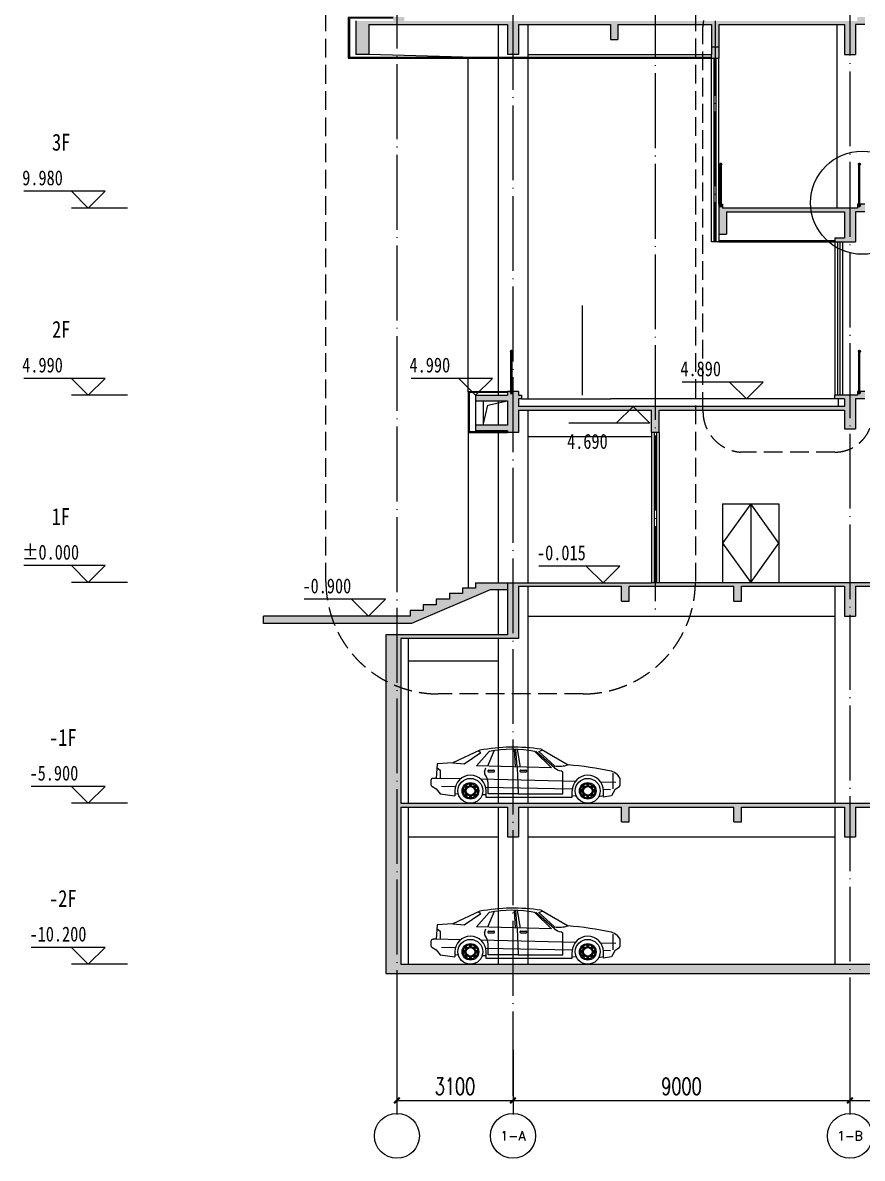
# Model space of a CAD drawing. Header units: millimetres. Extents: x 754901 to 867808, y 336140 to 408787.
# Drawn here: x 754901 to 777325, y 342403 to 372736 of the extents above; entities that cross this region are included whole.
import ezdxf
from ezdxf.enums import TextEntityAlignment as Align

# ---------------------------------------------------------------- set-up
doc = ezdxf.new("R2010")
doc.units = ezdxf.units.MM
doc.header["$LTSCALE"] = 1000
doc.header["$MEASUREMENT"] = 0
doc.linetypes.add('DASH', pattern=[0.35, 0.25, -0.1])
doc.linetypes.add('DOTE', pattern=[2.42, 2, -0.2, 0.02, -0.2])
doc.layers.get('0').update_dxf_attribs({"linetype": 'CONTINUOUS'})
doc.layers.get('Defpoints').update_dxf_attribs({"linetype": 'CONTINUOUS'})
for name, color, linetype in [('AXIS', 3, 'CONTINUOUS'), ('DIM_ELEV', 3, 'CONTINUOUS'), ('DIM_IDEN', 3, 'CONTINUOUS'), ('DOTE', 1, 'DOTE'), ('PUB_TEXT', 7, 'CONTINUOUS'), ('RAIL', 163, 'CONTINUOUS'), ('WALL', 255, 'CONTINUOUS'), ('WINDOW', 4, 'CONTINUOUS'), ('X_石材线', 251, 'CONTINUOUS'), ('X保温线', 153, 'CONTINUOUS'), ('填充', 251, 'CONTINUOUS'), ('洁具', 56, 'CONTINUOUS')]:
    doc.layers.add(name, color=color, linetype=linetype)
doc.layers.add('P-SANR-FIXT', color=6, linetype='CONTINUOUS', lineweight=15)
doc.styles.add('-宋体', font='', dxfattribs={"width": 0.8})
doc.styles.add('_TCH_AXIS', font='COMPLEX', dxfattribs={"bigfont": 'GBCBIG'})
doc.styles.add('_TCH_DIM', font='', dxfattribs={"width": 0.8})
doc.styles.add('DIM_FONT', font='SIMPLEX', dxfattribs={"width": 0.7, "bigfont": 'GBCBIG'})
doc.styles.get('-宋体').set_extended_font_data('SimSun')
doc.styles.get('_TCH_DIM').set_extended_font_data('SimSun')
doc.dimstyles.new('_TCH_ARCH&&150', dxfattribs={"dimscale": 1.5, "dimtxt": 300, "dimasz": 100, "dimexe": 250, "dimexo": 300, "dimgap": 100, "dimtad": 1, "dimdec": 0, "dimzin": 0, "dimdsep": 46, "dimtxsty": 'DIM_FONT', "dimblk": 'ARCHTICK', "dimcen": 0.09, "dimclrt": 7, "dimazin": 2, "dimtfac": 1, "dimtdec": 0, "dimtix": 1, "dimtmove": 2, "dimatfit": 3, "dimfxl": 1, "dimtolj": 1, "dimtzin": 0, "dimarcsym": 0})

# ---------------------------------------------------------------- blocks, each defined once
blk = doc.blocks.new('A$C1E4C1371')
at = {"linetype": 'Continuous'}
for p, q in [((957, 1039, 0), (428, 794, 0)), ((652, 774, 0), (977, 998, 0)), ((1140, 1018, 0), (896, 733, 0)), ((977, 998, 0), (937, 1018, 0)), ((1240, 1035, 0), (1106, 727, 0)), ((1629, 1059, 0), (1649, 712, 0)), ((1690, 1057, 0), (1748, 709, 0)), ((2362, 692, 0), (2036, 1018, 0)), ((2118, 1018, 0), (2184, 1044, 0)), ((2118, 1018, 0), (2423, 733, 0)), ((2159, 1059, 0), (2688, 753, 0)), ((122, 774, 0), (102, 489, 0)), ((428, 794, 0), (122, 774, 0)), ((122, 692, 0), (183, 652, 0)), ((428, 794, 0), (652, 774, 0)), ((2362, 692, 0), (896, 733, 0)), ((0, 448, 0), (0, 369, 0)), ((102, 489, 0), (41, 489, 0)), ((183, 652, 0), (183, 489, 0)), ((3652, 563, 0), (3706, 489, 0)), ((3706, 489, 0), (3706, 349, 0)), ((20, 334, 0), (102, 285, 0)), ((102, 285, 0), (183, 183, 0)), ((468, 244, 0), (468, 143, 0)), ((1079, 244, 0), (1079, 122, 0)), ((2769, 122, 0), (2769, 244, 0)), ((3380, 244, 0), (3380, 122, 0)), ((3604, 265, 0), (3543, 143, 0)), ((3686, 314, 0), (3604, 265, 0)), ((183, 183, 0), (468, 143, 0)), ((1079, 122, 0), (2769, 122, 0)), ((3543, 143, 0), (3380, 122, 0))]:
    blk.add_line(p, q, dxfattribs=at)
for p, q in [((1690, 713, 0), (1663, 1054, 0)), ((2423, 692, 0), (2057, 1018, 0)), ((1049, 616, 0), (1079, 692, 0)), ((1692, 711, 0), (1711, 183, 0)), ((579, 480, 0), (102, 489, 0)), ((2829, 426, 0), (980, 471, 0)), ((1120, 621, 0), (1120, 641, 0)), ((1130, 652, 0), (1232, 652, 0)), ((1232, 611, 0), (1130, 611, 0)), ((1242, 641, 0), (1242, 621, 0)), ((1751, 621, 0), (1751, 641, 0)), ((1761, 652, 0), (1863, 652, 0)), ((1863, 611, 0), (1761, 611, 0)), ((1873, 641, 0), (1873, 621, 0)), ((2586, 183, 0), (2586, 595, 0)), ((3564, 591, 0), (3564, 285, 0)), ((477, 321, 0), (204, 326, 0)), ((641, 234, 0), (641, 255, 0)), ((662, 234, 0), (662, 255, 0)), ((673, 331, 0), (687, 345, 0)), ((687, 316, 0), (702, 331, 0)), ((764, 377, 0), (784, 377, 0)), ((764, 356, 0), (784, 356, 0)), ((846, 331, 0), (860, 316, 0)), ((860, 345, 0), (875, 331, 0)), ((886, 255, 0), (886, 234, 0)), ((906, 255, 0), (906, 234, 0)), ((2771, 279, 0), (1073, 310, 0)), ((1120, 183, 0), (1120, 383, 0)), ((2943, 234, 0), (2943, 255, 0)), ((2963, 234, 0), (2963, 255, 0)), ((2974, 331, 0), (2988, 345, 0)), ((2988, 316, 0), (3003, 331, 0)), ((3065, 377, 0), (3085, 377, 0)), ((3065, 356, 0), (3085, 356, 0)), ((3147, 331, 0), (3161, 316, 0)), ((3161, 345, 0), (3176, 331, 0)), ((3187, 255, 0), (3187, 234, 0)), ((3207, 255, 0), (3207, 234, 0)), ((3625, 407, 0), (3329, 414, 0)), ((3523, 265, 0), (3380, 267, 0)), ((538, 181, 0), (468, 183, 0)), ((687, 144, 0), (673, 158, 0)), ((702, 158, 0), (687, 172, 0)), ((784, 132, 0), (764, 132, 0)), ((784, 112, 0), (764, 112, 0)), ((860, 172, 0), (846, 158, 0)), ((875, 158, 0), (860, 144, 0)), ((1079, 163, 0), (1005, 165, 0)), ((1711, 183, 0), (1120, 183, 0)), ((1711, 183, 0), (2586, 183, 0)), ((2854, 139, 0), (2769, 143, 0)), ((2988, 144, 0), (2974, 158, 0)), ((3003, 158, 0), (2988, 172, 0)), ((3085, 132, 0), (3065, 132, 0)), ((3085, 112, 0), (3065, 112, 0)), ((3161, 172, 0), (3147, 158, 0)), ((3176, 158, 0), (3161, 144, 0)), ((3380, 143, 0), (3289, 127, 0))]:
    blk.add_line(p, q)
for centre, radius in [((774, 244, 0), 244), ((3075, 244, 0), 244), ((774, 244, 0), 163), ((774, 244, 0), 84), ((3075, 244, 0), 163), ((3075, 244, 0), 84)]:
    blk.add_circle(centre, radius, dxfattribs=at)
for centre, radius in [((774, 244, 0), 143), ((774, 244, 0), 102), ((3075, 244, 0), 143), ((3075, 244, 0), 102)]:
    blk.add_circle(centre, radius)
for centre, radius, start, end in [((1618, -2479, 0), 3579, 81.3083, 100.6338), ((1588, -1405, 0), 2464, 79.5258, 100.4742), ((2515, 1273, 0), 547, 260.3625, 288.4349), ((2167, -5683, 0), 6457, 77.7539, 85.3752), ((41, 448, 0), 40.7, 90, 180), ((774, 244, 0), 306, 0, 180), ((3075, 244, 0), 306, 0, 180), ((3480, 390, 0), 244, 45, 76.4284), ((41, 369, 0), 40.7, 180, 239.0362), ((3665, 349, 0), 40.7, 300.9638, 0)]:
    blk.add_arc(centre, radius, start, end, dxfattribs=at)
for centre, radius, start, end in [((2622, 966, 0), 338, 233.9302, 257.7858), ((1087, 601, 0), 40.7, 158.1986, 224.2011), ((771, 375, 0), 348, 3.1492, 34.6857), ((1130, 641, 0), 10.2, 90, 180), ((1130, 621, 0), 10.2, 180, 270), ((1232, 641, 0), 10.2, 0, 90), ((1232, 621, 0), 10.2, 270, 0), ((1761, 641, 0), 10.2, 90, 180), ((1761, 621, 0), 10.2, 180, 270), ((1863, 641, 0), 10.2, 0, 90), ((1863, 621, 0), 10.2, 270, 0), ((2545, 595, 0), 40.7, 0, 82.4126), ((652, 255, 0), 10.2, 0, 180), ((652, 234, 0), 10.2, 180, 0), ((680, 324, 0), 10.2, 135, 315), ((695, 338, 0), 10.2, 315, 135), ((764, 367, 0), 10.2, 90, 270), ((784, 367, 0), 10.2, 270, 90), ((853, 338, 0), 10.2, 45, 225), ((867, 324, 0), 10.2, 225, 45), ((896, 255, 0), 10.2, 0, 180), ((896, 234, 0), 10.2, 180, 0), ((1079, 383, 0), 40.7, 0, 15.2173), ((2953, 255, 0), 10.2, 0, 180), ((2953, 234, 0), 10.2, 180, 0), ((2981, 324, 0), 10.2, 135, 315), ((2996, 338, 0), 10.2, 315, 135), ((3065, 367, 0), 10.2, 90, 270), ((3085, 367, 0), 10.2, 270, 90), ((3154, 338, 0), 10.2, 45, 225), ((3168, 324, 0), 10.2, 225, 45), ((3197, 255, 0), 10.2, 0, 180), ((3197, 234, 0), 10.2, 180, 0), ((680, 165, 0), 10.2, 45, 225), ((695, 151, 0), 10.2, 225, 45), ((764, 122, 0), 10.2, 90, 270), ((784, 122, 0), 10.2, 270, 90), ((853, 151, 0), 10.2, 135, 315), ((867, 165, 0), 10.2, 315, 135), ((2981, 165, 0), 10.2, 45, 225), ((2996, 151, 0), 10.2, 225, 45), ((3065, 122, 0), 10.2, 90, 270), ((3085, 122, 0), 10.2, 270, 90), ((3154, 151, 0), 10.2, 135, 315), ((3168, 165, 0), 10.2, 315, 135)]:
    blk.add_arc(centre, radius, start, end)
blk = doc.blocks.new('_ArchTick')
at = {"color": 0, "linetype": 'ByBlock', "const_width": 0.4}
blk.add_lwpolyline([(-0.5, -0.5), (0.5, 0.5)], dxfattribs=at)
blk = doc.blocks.new('*D6')
at = {"layer": 'AXIS', "color": 0, "lineweight": -2, "transparency": 16777216}
for p, q in [((764896, 345303), (764896, 343574)), ((767996, 345303), (767996, 343574)), ((764896, 343949), (767996, 343949))]:
    blk.add_line(p, q, dxfattribs=at)
at = {"layer": 'Defpoints', "color": 0}
for p in [(764896, 345753), (767996, 345753), (767996, 343949)]:
    blk.add_point(p, dxfattribs=at)
at = {"layer": 'AXIS', "color": 0, "lineweight": -2, "transparency": 16777216, "xscale": 150, "yscale": 150, "zscale": 150, "rotation": 180}
blk.add_blockref('_ArchTick', (764896, 343949), dxfattribs=at)
at = {"layer": 'AXIS', "color": 0, "lineweight": -2, "transparency": 16777216, "xscale": 150, "yscale": 150, "zscale": 150}
blk.add_blockref('_ArchTick', (767996, 343949), dxfattribs=at)
at = {"layer": 'AXIS', "color": 7, "transparency": 16777216, "insert": (766446, 344324), "char_height": 450, "attachment_point": 5, "style": 'DIM_FONT'}
blk.add_mtext('\\A1;3100', dxfattribs=at)
blk = doc.blocks.new('*D7')
at = {"layer": 'AXIS', "color": 0, "lineweight": -2, "transparency": 16777216}
for p, q in [((767996, 345303), (767996, 343574)), ((776996, 345303), (776996, 343574)), ((767996, 343949), (776996, 343949))]:
    blk.add_line(p, q, dxfattribs=at)
at = {"layer": 'Defpoints', "color": 0}
for p in [(767996, 345753), (776996, 345753), (776996, 343949)]:
    blk.add_point(p, dxfattribs=at)
at = {"layer": 'AXIS', "color": 0, "lineweight": -2, "transparency": 16777216, "xscale": 150, "yscale": 150, "zscale": 150, "rotation": 180}
blk.add_blockref('_ArchTick', (767996, 343949), dxfattribs=at)
at = {"layer": 'AXIS', "color": 0, "lineweight": -2, "transparency": 16777216, "xscale": 150, "yscale": 150, "zscale": 150}
blk.add_blockref('_ArchTick', (776996, 343949), dxfattribs=at)
at = {"layer": 'AXIS', "color": 7, "transparency": 16777216, "insert": (772496, 344324), "char_height": 450, "attachment_point": 5, "style": 'DIM_FONT'}
blk.add_mtext('\\A1;9000', dxfattribs=at)
blk = doc.blocks.new('*D8')
at = {"layer": 'AXIS', "color": 0, "lineweight": -2, "transparency": 16777216}
for p, q in [((776996, 345303), (776996, 343574)), ((785996, 345303), (785996, 343574)), ((776996, 343949), (785996, 343949))]:
    blk.add_line(p, q, dxfattribs=at)
at = {"layer": 'Defpoints', "color": 0}
for p in [(776996, 345753), (785996, 345753), (785996, 343949)]:
    blk.add_point(p, dxfattribs=at)
at = {"layer": 'AXIS', "color": 0, "lineweight": -2, "transparency": 16777216, "xscale": 150, "yscale": 150, "zscale": 150, "rotation": 180}
blk.add_blockref('_ArchTick', (776996, 343949), dxfattribs=at)
at = {"layer": 'AXIS', "color": 0, "lineweight": -2, "transparency": 16777216, "xscale": 150, "yscale": 150, "zscale": 150}
blk.add_blockref('_ArchTick', (785996, 343949), dxfattribs=at)
at = {"layer": 'AXIS', "color": 7, "transparency": 16777216, "insert": (781496, 344324), "char_height": 450, "attachment_point": 5, "style": 'DIM_FONT'}
blk.add_mtext('\\A1;9000', dxfattribs=at)

msp = doc.modelspace()

# ---------------------------------------------------------------- hatches: boundary and pattern name
at = {"layer": 'RAIL'}
h = msp.add_hatch(dxfattribs=at)
h.set_pattern_fill('ANSI32', color=256, scale=29.985814, style=0)
h.set_pattern_definition([(135, (1181442.528, 314098.95), (7.9511897, 7.9511897), []), (135, (1181437.227, 314098.95), (7.9511897, 7.9511897), [])])
h.paths.add_polyline_path([(773573.7, 368957.3, -1), (773517.6, 368957.3, -1)])
h.paths.add_polyline_path([(773529.6, 368957.3, 1), (773561.7, 368957.3, 1)], flags=17)
h = msp.add_hatch(dxfattribs=at)
h.set_pattern_fill('ANSI32', color=256, scale=29.985814, style=0)
h.set_pattern_definition([(45, (369351.749, 314098.95), (-7.9511897, 7.9511897), []), (45, (369357.05, 314098.95), (-7.9511897, 7.9511897), [])])
h.paths.add_polyline_path([(777220.6, 368957.3, 1), (777276.7, 368957.3, 1)])
h.paths.add_polyline_path([(777264.7, 368957.3, -1), (777232.6, 368957.3, -1)], flags=17)
h = msp.add_hatch(dxfattribs=at)
h.set_pattern_fill('ANSI32', color=256, scale=29.985814, style=0)
h.set_pattern_definition([(135, (1175852.135, 309098.95), (7.9511897, 7.9511897), []), (135, (1175846.834, 309098.95), (7.9511897, 7.9511897), [])])
h.paths.add_polyline_path([(767983.3, 363957.3, -1), (767927.2, 363957.3, -1)])
h.paths.add_polyline_path([(767939.2, 363957.3, 1), (767971.3, 363957.3, 1)], flags=17)
h = msp.add_hatch(dxfattribs=at)
h.set_pattern_fill('ANSI32', color=256, scale=29.985814, style=0)
h.set_pattern_definition([(45, (369351.749, 309098.95), (-7.9511897, 7.9511897), []), (45, (369357.05, 309098.95), (-7.9511897, 7.9511897), [])])
h.paths.add_polyline_path([(777220.6, 363957.3, 1), (777276.7, 363957.3, 1)])
h.paths.add_polyline_path([(777264.7, 363957.3, -1), (777232.6, 363957.3, -1)], flags=17)
at = {"layer": '填充'}
h = msp.add_hatch(color=256, dxfattribs=at)
h.paths.add_polyline_path([(764145.9, 372685.9), (767845.9, 372685.9), (767845.9, 371885.9), (768145.9, 371885.9), (768145.9, 372685.9), (770595.9, 372685.9), (770595.9, 372285.9), (770795.9, 372285.9), (770795.9, 372685.9), (772867.5, 372685.9), (772867.5, 372785.9), (765095.9, 372785.9), (765095.9, 372885.9), (764795.9, 372885.9), (764795.9, 372785.9), (763795.9, 372785.9), (763795.9, 371885.9), (764145.9, 371885.9)])
h.paths.add_polyline_path([(773495.9, 372685.9), (776845.9, 372685.9), (776845.9, 371885.9), (777145.9, 371885.9), (777145.9, 372685.9), (777395.9, 372685.9), (777395.9, 372885.9), (777195.9, 372885.9), (777195.9, 372785.9), (773083, 372785.9, 0.0251666), (773072, 372685.9), (773295.9, 372685.9), (773295.9, 372085.9), (773495.9, 372085.9)])
h.paths.add_polyline_path([(773495.9, 372085.9), (773295.9, 372085.9), (773295.9, 371885.9), (773295.9, 371785.9), (773495.9, 371785.9)])
h.paths.add_polyline_path([(773083, 372785.9), (772867.5, 372785.9), (772867.5, 372685.9), (773072, 372685.9, -0.0251666)])
for points in [[(777145.9, 367685.9), (777395.9, 367685.9), (777395.9, 367885.9), (777195.9, 367885.9), (777195.9, 367785.9), (776595.9, 367785.9), (773595.9, 367785.9), (773595.9, 367885.9), (773495.9, 367885.9), (773495.9, 367085.9), (773695.9, 367085.9), (773695.9, 367685.9), (776845.9, 367685.9), (776845.9, 366985.9), (776595.9, 366985.9), (776595.9, 366885.9), (776845.9, 366885.9), (777145.9, 366885.9)], [(767386.9, 357585.9), (767845.9, 357585.9), (767845.9, 357685.9), (767845.9, 357770.9), (766995.9, 357770.9), (766995.9, 357635.9), (766645.9, 357635.9), (766645.9, 357485.9), (766295.9, 357485.9), (766295.9, 357335.9), (765945.9, 357335.9), (765945.9, 357185.9), (765595.9, 357185.9), (765595.9, 357035.9), (765245.9, 357035.9), (765245.9, 356885.9), (761331.1, 356885.9), (761331.1, 356685.9), (765286.9, 356685.9)]]:
    msp.add_hatch(color=256, dxfattribs=at).paths.add_polyline_path(points)
h = msp.add_hatch(color=256, dxfattribs=at)
h.paths.add_polyline_path([(771895.9, 362385.9), (772867.5, 362385.9), (772867.5, 362485.9), (768145.9, 362485.9), (768145.9, 362685.9), (768225.9, 362685.9), (768225.9, 362785.9), (768145.9, 362785.9), (768145.9, 362885.9), (767993.8, 362885.9), (767993.8, 362870.7), (767979.9, 362870.7), (767979.9, 362827.7), (767953.4, 362827.7), (767953.4, 362832.8, -0.4142136), (767948.3, 362827.7), (767932.4, 362827.7), (767932.4, 362870.7), (767916.1, 362870.7), (767916.1, 362885.9), (767845.9, 362885.9), (767845.9, 362785.9), (766995.9, 362785.9), (766995.9, 362635.9), (767845.9, 362635.9), (767845.9, 361985.9), (766995.9, 361985.9), (766995.9, 361835.9), (767845.9, 361835.9), (767845.9, 361785.9), (768145.9, 361785.9), (768145.9, 362385.9), (771695.9, 362385.9), (771695.9, 361785.9), (771895.9, 361785.9)])
h.paths.add_polyline_path([(777145.9, 362685.9), (777395.9, 362685.9), (777395.9, 362885.9), (777287.8, 362885.9), (777287.8, 362870.7), (777271.5, 362870.7), (777271.5, 362827.7), (777245, 362827.7), (777245, 362832.8, -0.4142136), (777239.9, 362827.7), (777224, 362827.7), (777224, 362870.7), (777210, 362870.7), (777210, 362885.9), (777195.9, 362885.9), (777195.9, 362785.9), (776595.9, 362785.9), (776595.9, 362685.9), (776845.9, 362685.9), (776845.9, 362485.9), (773070.2, 362485.9), (773070.2, 362385.9), (776845.9, 362385.9), (776845.9, 361885.9), (777145.9, 361885.9)])
h.paths.add_polyline_path([(773070.2, 362485.9), (772867.5, 362485.9), (772867.5, 362385.9), (773070.2, 362385.9)])
h = msp.add_hatch(color=256, dxfattribs=at)
h.paths.add_polyline_path([(862295.9, 356385.9), (858395.9, 356385.9), (858395.9, 357785.9), (771695.9, 357785.9), (771695.9, 357770.9), (767845.9, 357770.9), (767845.9, 356385.9), (764595.9, 356385.9), (764595.9, 347335.9), (862295.9, 347335.9)])
h.paths.add_polyline_path([(861895.9, 347585.9), (764995.9, 347585.9), (764995.9, 351785.9), (767845.9, 351785.9), (767845.9, 350985.9), (768145.9, 350985.9), (768145.9, 351785.9), (770895.9, 351785.9), (770895.9, 351385.9), (771095.9, 351385.9), (771095.9, 351785.9), (773895.9, 351785.9), (773895.9, 351385.9), (774095.9, 351385.9), (774095.9, 351785.9), (776845.9, 351785.9), (776845.9, 350985.9), (777145.9, 350985.9), (777145.9, 351785.9), (779895.9, 351785.9), (779895.9, 351385.9), (780095.9, 351385.9), (780095.9, 351785.9), (782895.9, 351785.9), (782895.9, 351385.9), (783095.9, 351385.9), (783095.9, 351785.9), (785845.9, 351785.9), (785845.9, 350985.9), (786145.9, 350985.9), (786145.9, 351785.9), (788895.9, 351785.9), (788895.9, 351385.9), (789095.9, 351385.9), (789095.9, 351785.9), (791895.9, 351785.9), (791895.9, 351385.9), (792095.9, 351385.9), (792095.9, 351785.9), (794845.9, 351785.9), (794845.9, 350985.9), (795145.9, 350985.9), (795145.9, 351785.9), (797895.9, 351785.9), (797895.9, 351385.9), (798095.9, 351385.9), (798095.9, 351785.9), (800895.9, 351785.9), (800895.9, 351385.9), (801095.9, 351385.9), (801095.9, 351785.9), (803845.9, 351785.9), (803845.9, 350985.9), (804145.9, 350985.9), (804145.9, 351785.9), (812845.9, 351785.9), (812845.9, 350985.9), (813145.9, 350985.9), (813145.9, 351785.9), (815895.9, 351785.9), (815895.9, 351385.9), (816095.9, 351385.9), (816095.9, 351785.9), (818895.9, 351785.9), (818895.9, 351385.9), (819095.9, 351385.9), (819095.9, 351785.9), (821845.9, 351785.9), (821845.9, 350985.9), (822145.9, 350985.9), (822145.9, 351785.9), (824895.9, 351785.9), (824895.9, 351385.9), (825095.9, 351385.9), (825095.9, 351785.9), (827895.9, 351785.9), (827895.9, 351385.9), (828095.9, 351385.9), (828095.9, 351785.9), (830845.9, 351785.9), (830845.9, 350985.9), (831145.9, 350985.9), (831145.9, 351785.9), (833895.9, 351785.9), (833895.9, 351385.9), (834095.9, 351385.9), (834095.9, 351785.9), (836895.9, 351785.9), (836895.9, 351385.9), (837095.9, 351385.9), (837095.9, 351785.9), (839845.9, 351785.9), (839845.9, 350985.9), (840145.9, 350985.9), (840145.9, 351785.9), (842895.9, 351785.9), (842895.9, 351385.9), (843095.9, 351385.9), (843095.9, 351785.9), (845895.9, 351785.9), (845895.9, 351385.9), (846095.9, 351385.9), (846095.9, 351785.9), (848845.9, 351785.9), (848845.9, 350985.9), (849145.9, 350985.9), (849145.9, 351785.9), (851895.9, 351785.9), (851895.9, 351385.9), (852095.9, 351385.9), (852095.9, 351785.9), (854895.9, 351785.9), (854895.9, 351385.9), (855095.9, 351385.9), (855095.9, 351785.9), (857845.9, 351785.9), (857845.9, 350985.9), (858145.9, 350985.9), (858145.9, 351785.9), (861895.9, 351785.9)], flags=16)
h.paths.add_polyline_path([(861895.9, 351885.9), (764995.9, 351885.9), (764995.9, 356285.9), (768145.9, 356285.9), (768145.9, 357685.9), (770895.9, 357685.9), (770895.9, 357285.9), (771095.9, 357285.9), (771095.9, 357685.9), (773895.9, 357685.9), (773895.9, 357285.9), (774095.9, 357285.9), (774095.9, 357685.9), (776845.9, 357685.9), (776845.9, 356885.9), (777145.9, 356885.9), (777145.9, 357685.9), (779895.9, 357685.9), (779895.9, 357285.9), (780095.9, 357285.9), (780095.9, 357685.9), (782895.9, 357685.9), (782895.9, 357285.9), (783095.9, 357285.9), (783095.9, 357685.9), (785845.9, 357685.9), (785845.9, 356885.9), (786145.9, 356885.9), (786145.9, 357685.9), (788895.9, 357685.9), (788895.9, 357285.9), (789095.9, 357285.9), (789095.9, 357685.9), (791895.9, 357685.9), (791895.9, 357285.9), (792095.9, 357285.9), (792095.9, 357685.9), (794845.9, 357685.9), (794845.9, 356885.9), (795145.9, 356885.9), (795145.9, 357685.9), (797895.9, 357685.9), (797895.9, 357285.9), (798095.9, 357285.9), (798095.9, 357685.9), (800895.9, 357685.9), (800895.9, 357285.9), (801095.9, 357285.9), (801095.9, 357685.9), (803845.9, 357685.9), (803845.9, 356885.9), (804145.9, 356885.9), (804145.9, 357685.9), (812845.9, 357685.9), (812845.9, 356885.9), (813145.9, 356885.9), (813145.9, 357685.9), (815895.9, 357685.9), (815895.9, 357285.9), (816095.9, 357285.9), (816095.9, 357685.9), (818895.9, 357685.9), (818895.9, 357285.9), (819095.9, 357285.9), (819095.9, 357685.9), (821845.9, 357685.9), (821845.9, 356885.9), (822145.9, 356885.9), (822145.9, 357685.9), (824895.9, 357685.9), (824895.9, 357285.9), (825095.9, 357285.9), (825095.9, 357685.9), (827895.9, 357685.9), (827895.9, 357285.9), (828095.9, 357285.9), (828095.9, 357685.9), (830845.9, 357685.9), (830845.9, 356885.9), (831145.9, 356885.9), (831145.9, 357685.9), (833895.9, 357685.9), (833895.9, 357285.9), (834095.9, 357285.9), (834095.9, 357685.9), (836895.9, 357685.9), (836895.9, 357285.9), (837095.9, 357285.9), (837095.9, 357685.9), (839845.9, 357685.9), (839845.9, 356885.9), (840145.9, 356885.9), (840145.9, 357685.9), (842895.9, 357685.9), (842895.9, 357285.9), (843095.9, 357285.9), (843095.9, 357685.9), (845895.9, 357685.9), (845895.9, 357285.9), (846095.9, 357285.9), (846095.9, 357685.9), (848845.9, 357685.9), (848845.9, 356885.9), (849145.9, 356885.9), (849145.9, 357685.9), (851895.9, 357685.9), (851895.9, 357285.9), (852095.9, 357285.9), (852095.9, 357685.9), (854895.9, 357685.9), (854895.9, 357285.9), (855095.9, 357285.9), (855095.9, 357685.9), (857845.9, 357685.9), (857995.9, 357685.9), (857995.9, 356285.9), (861895.9, 356285.9)], flags=16)

# ---------------------------------------------------------------- linework, layer by layer
at = {"layer": 'AXIS'}
for p, q in [((764895.9, 345753.4), (764895.9, 344057.9)), ((767995.9, 345753.4), (767995.9, 344057.9)), ((776995.9, 345753.4), (776995.9, 344057.9))]:
    msp.add_line(p, q, dxfattribs=at)
for centre in [(764895.9, 343002.8), (767995.9, 343002.8), (776995.9, 343002.8)]:
    msp.add_circle(centre, 600, dxfattribs=at)
at = {"layer": 'DIM_ELEV'}
for p, q in [((757100.7, 368235.9), (754932.7, 368235.9)), ((756650.7, 367785.9), (756200.7, 368235.9)), ((756650.7, 367785.9), (757100.7, 368235.9)), ((757700.7, 367785.9), (756200.7, 367785.9)), ((757100.7, 363235.9), (754932.7, 363235.9)), ((756650.7, 362785.9), (756200.7, 363235.9)), ((756650.7, 362785.9), (757100.7, 363235.9)), ((767445.9, 363235.9), (765277.9, 363235.9)), ((766995.9, 362785.9), (766545.9, 363235.9)), ((766995.9, 362785.9), (767445.9, 363235.9)), ((774679.4, 363135.9), (772511.4, 363135.9)), ((774229.4, 362685.9), (773779.4, 363135.9)), ((774229.4, 362685.9), (774679.4, 363135.9)), ((757700.7, 362785.9), (756200.7, 362785.9)), ((771203.5, 362485.9), (770753.5, 362035.9)), ((771203.5, 362485.9), (771653.5, 362035.9)), ((771653.5, 362035.9), (769485.5, 362035.9)), ((757100.7, 358235.9), (754932.7, 358235.9)), ((756650.7, 357785.9), (756200.7, 358235.9)), ((756650.7, 357785.9), (757100.7, 358235.9)), ((770850, 358220.9), (768682, 358220.9)), ((770400, 357770.9), (769950, 358220.9)), ((770400, 357770.9), (770850, 358220.9)), ((757700.7, 357785.9), (756200.7, 357785.9)), ((764586.1, 357335.9), (762418.1, 357335.9)), ((764136.1, 356885.9), (763686.1, 357335.9)), ((764136.1, 356885.9), (764586.1, 357335.9)), ((757100.7, 352335.9), (755128.3, 352335.9)), ((756650.7, 351885.9), (756200.7, 352335.9)), ((756650.7, 351885.9), (757100.7, 352335.9)), ((757700.7, 351885.9), (756200.7, 351885.9)), ((757100.7, 348035.9), (755128.3, 348035.9)), ((756650.7, 347585.9), (756200.7, 348035.9)), ((756650.7, 347585.9), (757100.7, 348035.9)), ((757700.7, 347585.9), (756200.7, 347585.9))]:
    msp.add_line(p, q, dxfattribs=at)
at = {"layer": 'DIM_IDEN'}
msp.add_circle((777321.7, 367927.4), 1377.1, dxfattribs=at)
at = {"layer": 'DOTE'}
for p, q in [((771795.9, 395585.9), (771795.9, 356885.9)), ((776995.9, 395635.9), (776995.9, 345753.4)), ((764895.9, 378885.9), (764895.9, 345753.4)), ((767995.9, 377785.9), (767995.9, 345753.4)), ((773395.9, 372785.9), (773395.9, 366885.9))]:
    msp.add_line(p, q, dxfattribs=at)
at = {"layer": 'P-SANR-FIXT'}
msp.add_line((767595.9, 371785.9), (764145.9, 371885.9), dxfattribs=at)
at = {"layer": 'RAIL'}
for p, q in [((767595.9, 372685.9), (767595.9, 362785.9)), ((768395.9, 372685.9), (768395.9, 362705.6)), ((776645.9, 372685.9), (776645.9, 367785.9)), ((768395.9, 371885.9), (773295.9, 371885.9)), ((773530.5, 367885.9), (773530.5, 368933.7)), ((773560.5, 367885.9), (773560.5, 368933.5)), ((777233.8, 367885.9), (777233.8, 368933.5)), ((777263.8, 367885.9), (777263.8, 368933.7)), ((769845.9, 365185.9), (769845.9, 362785.9)), ((767940.1, 362885.9), (767940.1, 363933.7)), ((767970.1, 362885.9), (767970.1, 363933.5)), ((777233.8, 362885.9), (777233.8, 363933.5)), ((777263.8, 362885.9), (777263.8, 363933.7)), ((767595.9, 362635.9), (767595.9, 361985.9)), ((768395.9, 362385.9), (768395.9, 357785.9)), ((767595.9, 361835.9), (767595.9, 357785.9)), ((768395.9, 361685.9), (771695.9, 361685.9)), ((768395.9, 357685.9), (768395.9, 351885.9)), ((776595.9, 357685.9), (776595.9, 351885.9)), ((767595.9, 357585.9), (767595.9, 356385.9)), ((768395.9, 356885.9), (776595.9, 356885.9)), ((765195.9, 356285.9), (765195.9, 351885.9)), ((767595.9, 356285.9), (767595.9, 351885.9)), ((767595.9, 355685.9), (765195.9, 355685.9)), ((765195.9, 351785.9), (765195.9, 347585.9)), ((767595.9, 351785.9), (767595.9, 347585.9)), ((768395.9, 351785.9), (768395.9, 347585.9)), ((776595.9, 351785.9), (776595.9, 347585.9)), ((765195.9, 350985.9), (767595.9, 350985.9)), ((768395.9, 350985.9), (776595.9, 350985.9))]:
    msp.add_line(p, q, dxfattribs=at)
for centre, radius in [((773545.6, 368957.3), 28.1), ((773545.6, 368957.3), 16.1), ((777248.6, 368957.3), 28.1), ((777248.6, 368957.3), 16.1), ((767955.2, 363957.3), 28.1), ((767955.2, 363957.3), 16.1), ((777248.6, 363957.3), 28.1), ((777248.6, 363957.3), 16.1)]:
    msp.add_circle(centre, radius, dxfattribs=at)
at = {"layer": 'WALL'}
for p, q in [((763795.9, 372785.9), (763795.9, 371885.9)), ((764145.9, 372685.9), (767845.9, 372685.9)), ((764145.9, 372685.9), (764145.9, 371885.9)), ((767845.9, 372685.9), (767845.9, 371885.9)), ((768145.9, 372685.9), (770595.9, 372685.9)), ((768145.9, 372685.9), (768145.9, 371885.9)), ((770595.9, 372685.9), (770595.9, 372285.9)), ((770795.9, 372685.9), (773295.9, 372685.9)), ((770795.9, 372685.9), (770795.9, 372285.9)), ((773295.9, 372685.9), (773295.9, 371885.9)), ((773495.9, 372685.9), (776845.9, 372685.9)), ((773495.9, 372685.9), (773495.9, 371785.9)), ((776845.9, 372685.9), (776845.9, 371885.9)), ((777395.9, 372685.9), (777145.9, 372685.9)), ((777145.9, 372685.9), (777145.9, 371885.9)), ((770595.9, 372285.9), (770795.9, 372285.9)), ((764145.9, 371885.9), (763795.9, 371885.9)), ((768145.9, 371885.9), (767845.9, 371885.9)), ((773495.9, 372085.9), (773295.9, 372085.9)), ((773295.9, 371785.9), (773295.9, 371885.9)), ((776845.9, 371885.9), (777145.9, 371885.9)), ((773295.9, 371785.9), (773495.9, 371785.9)), ((773495.9, 367885.9), (773495.9, 367085.9)), ((773495.9, 367885.9), (773595.9, 367885.9)), ((773595.9, 367885.9), (773595.9, 367785.9)), ((776995.9, 367785.9), (773595.9, 367785.9)), ((773695.9, 367685.9), (776845.9, 367685.9)), ((773695.9, 367685.9), (773695.9, 367085.9)), ((777195.9, 367785.9), (776595.9, 367785.9)), ((776845.9, 367685.9), (776845.9, 366985.9)), ((777395.9, 367685.9), (777145.9, 367685.9)), ((777145.9, 367685.9), (777145.9, 366885.9)), ((777395.9, 367885.9), (777195.9, 367885.9)), ((777195.9, 367885.9), (777195.9, 367785.9)), ((773495.9, 367085.9), (773695.9, 367085.9)), ((776595.9, 366985.9), (776845.9, 366985.9)), ((776595.9, 366985.9), (776595.9, 366885.9)), ((776595.9, 366885.9), (776845.9, 366885.9)), ((776845.9, 366885.9), (776845.9, 366885.9)), ((776845.9, 366885.9), (777145.9, 366885.9)), ((766995.9, 362785.9), (766995.9, 361985.9)), ((766995.9, 362785.9), (767845.9, 362785.9)), ((768145.9, 362885.9), (767845.9, 362885.9)), ((767845.9, 362885.9), (767845.9, 362785.9)), ((768145.9, 362885.9), (768145.9, 362785.9)), ((768145.9, 362785.9), (768225.9, 362785.9)), ((768225.9, 362785.9), (768225.9, 362685.9)), ((777195.9, 362785.9), (776595.9, 362785.9)), ((776595.9, 362685.9), (776595.9, 362785.9)), ((777395.9, 362885.9), (777195.9, 362885.9)), ((777195.9, 362885.9), (777195.9, 362785.9)), ((766995.9, 362635.9), (767845.9, 362635.9)), ((767195.9, 362635.9), (767195.9, 361985.9)), ((767845.9, 362635.9), (767845.9, 361985.9)), ((768145.9, 362685.9), (768145.9, 362485.9)), ((768225.9, 362685.9), (768145.9, 362685.9)), ((776845.9, 362485.9), (768145.9, 362485.9)), ((768225.9, 362685.9), (770612.5, 362685.9)), ((776845.9, 362685.9), (770612.5, 362685.9)), ((776683, 362685.9), (776683, 362485.9)), ((776845.9, 362685.9), (776845.9, 362485.9)), ((777395.9, 362685.9), (777145.9, 362685.9)), ((777145.9, 362685.9), (777145.9, 361885.9)), ((768145.9, 362385.9), (768145.9, 361785.9)), ((768145.9, 362385.9), (771695.9, 362385.9)), ((771695.9, 361785.9), (771695.9, 362385.9)), ((771895.9, 362385.9), (776845.9, 362385.9)), ((771895.9, 361785.9), (771895.9, 362385.9)), ((776845.9, 362385.9), (776845.9, 361885.9)), ((767845.9, 361985.9), (766995.9, 361985.9)), ((766995.9, 361985.9), (766995.9, 361835.9)), ((776845.9, 361885.9), (777145.9, 361885.9)), ((767845.9, 361835.9), (766995.9, 361835.9)), ((767845.9, 361835.9), (767845.9, 361785.9)), ((768145.9, 361785.9), (767845.9, 361785.9)), ((771895.9, 361785.9), (771695.9, 361785.9)), ((771895.9, 361785.9), (771695.9, 361785.9)), ((766995.9, 357635.9), (766645.9, 357635.9)), ((766645.9, 357635.9), (766645.9, 357485.9)), ((766995.9, 357770.9), (766995.9, 357635.9)), ((766995.9, 357770.9), (771695.9, 357770.9)), ((767845.9, 357770.9), (767845.9, 356385.9)), ((767845.9, 357685.9), (767845.9, 356885.9)), ((768145.9, 357685.9), (768145.9, 356285.9)), ((768145.9, 357685.9), (768145.9, 356885.9)), ((768145.9, 357685.9), (770895.9, 357685.9)), ((770895.9, 357285.9), (770895.9, 357685.9)), ((771095.9, 357685.9), (773895.9, 357685.9)), ((771095.9, 357285.9), (771095.9, 357685.9)), ((771695.9, 357785.9), (858395.9, 357785.9)), ((771695.9, 357785.9), (771695.9, 357770.9)), ((773895.9, 357285.9), (773895.9, 357685.9)), ((774095.9, 357685.9), (776845.9, 357685.9)), ((774095.9, 357285.9), (774095.9, 357685.9)), ((776845.9, 357685.9), (776845.9, 356885.9)), ((777145.9, 357685.9), (779895.9, 357685.9)), ((777145.9, 357685.9), (777145.9, 356885.9)), ((767386.9, 357585.9), (765286.9, 356685.9)), ((766295.9, 357335.9), (765945.9, 357335.9)), ((765945.9, 357335.9), (765945.9, 357185.9)), ((766645.9, 357485.9), (766295.9, 357485.9)), ((766295.9, 357485.9), (766295.9, 357335.9)), ((767845.9, 357585.9), (767386.9, 357585.9)), ((765595.9, 357035.9), (765245.9, 357035.9)), ((765245.9, 357035.9), (765245.9, 356885.9)), ((765945.9, 357185.9), (765595.9, 357185.9)), ((765595.9, 357185.9), (765595.9, 357035.9)), ((770895.9, 357285.9), (771095.9, 357285.9)), ((773895.9, 357285.9), (774095.9, 357285.9)), ((765245.9, 356885.9), (761331.1, 356885.9)), ((761331.1, 356685.9), (761331.1, 356885.9)), ((776845.9, 356885.9), (777145.9, 356885.9)), ((765286.9, 356685.9), (761331.1, 356685.9)), ((767845.9, 356385.9), (764595.9, 356385.9)), ((764595.9, 356385.9), (764595.9, 347335.9)), ((764995.9, 356285.9), (764995.9, 351885.9)), ((768145.9, 356285.9), (764995.9, 356285.9)), ((764995.9, 351885.9), (861895.9, 351885.9)), ((764995.9, 351785.9), (764995.9, 347585.9)), ((764995.9, 351785.9), (767845.9, 351785.9)), ((767845.9, 351785.9), (767845.9, 350985.9)), ((768145.9, 351785.9), (768145.9, 350985.9)), ((768145.9, 351785.9), (770895.9, 351785.9)), ((770895.9, 351385.9), (770895.9, 351785.9)), ((771095.9, 351785.9), (773895.9, 351785.9)), ((771095.9, 351385.9), (771095.9, 351785.9)), ((773895.9, 351385.9), (773895.9, 351785.9)), ((774095.9, 351785.9), (776845.9, 351785.9)), ((774095.9, 351385.9), (774095.9, 351785.9)), ((776845.9, 351785.9), (776845.9, 350985.9)), ((777145.9, 351785.9), (779895.9, 351785.9)), ((777145.9, 351785.9), (777145.9, 350985.9)), ((770895.9, 351385.9), (771095.9, 351385.9)), ((773895.9, 351385.9), (774095.9, 351385.9)), ((767845.9, 350985.9), (768145.9, 350985.9)), ((776845.9, 350985.9), (777145.9, 350985.9)), ((764595.9, 347335.9), (862295.9, 347335.9)), ((764995.9, 347585.9), (861895.9, 347585.9))]:
    msp.add_line(p, q, dxfattribs=at)
at = {"layer": 'WINDOW'}
for p, q in [((773295.9, 366885.9), (773295.9, 371785.9)), ((773365.9, 366885.9), (773365.9, 371785.9)), ((773425.9, 366885.9), (773425.9, 371785.9)), ((773495.9, 367885.9), (773495.9, 371785.9)), ((773506.5, 367870.7), (773506.5, 367885.9)), ((773584.2, 367870.7), (773506.5, 367870.7)), ((773526.7, 367870.7), (773521.1, 367885.9)), ((773532.7, 367870.7), (773527.2, 367885.9)), ((773551.5, 367870.7), (773545.9, 367885.9)), ((773557.5, 367870.7), (773551.9, 367885.9)), ((773570.2, 367870.7), (773564.7, 367885.9)), ((773576.3, 367870.7), (773570.7, 367885.9)), ((773584.2, 367885.9), (773584.2, 367870.7)), ((777210, 367885.9), (777210, 367870.7)), ((777210, 367870.7), (777287.8, 367870.7)), ((777218, 367870.7), (777223.6, 367885.9)), ((777224, 367870.7), (777229.6, 367885.9)), ((777236.8, 367870.7), (777242.4, 367885.9)), ((777242.8, 367870.7), (777248.4, 367885.9)), ((777261.5, 367870.7), (777267.1, 367885.9)), ((777267.5, 367870.7), (777273.1, 367885.9)), ((777287.8, 367870.7), (777287.8, 367885.9)), ((777287.8, 367870.7), (777287.8, 367885.9)), ((773495.9, 367085.9), (773495.9, 366885.9)), ((773495.9, 366885.9), (773295.9, 366885.9)), ((776595.9, 366885.9), (776595.9, 362785.9)), ((776665.9, 366885.9), (776665.9, 362785.9)), ((776725.9, 366885.9), (776725.9, 362785.9)), ((776795.9, 366885.9), (776795.9, 362785.9)), ((767916.1, 362870.7), (767916.1, 362885.9)), ((767993.8, 362870.7), (767916.1, 362870.7)), ((767936.3, 362870.7), (767930.8, 362885.9)), ((767942.4, 362870.7), (767936.8, 362885.9)), ((767961.1, 362870.7), (767955.5, 362885.9)), ((767967.1, 362870.7), (767961.5, 362885.9)), ((767979.9, 362870.7), (767974.3, 362885.9)), ((767985.9, 362870.7), (767980.3, 362885.9)), ((767993.8, 362885.9), (767993.8, 362870.7)), ((777210, 362885.9), (777210, 362870.7)), ((777210, 362870.7), (777287.8, 362870.7)), ((777218, 362870.7), (777223.6, 362885.9)), ((777224, 362870.7), (777229.6, 362885.9)), ((777236.8, 362870.7), (777242.4, 362885.9)), ((777242.8, 362870.7), (777248.4, 362885.9)), ((777261.5, 362870.7), (777267.1, 362885.9)), ((777267.5, 362870.7), (777273.1, 362885.9)), ((777287.8, 362870.7), (777287.8, 362885.9)), ((771695.9, 361785.9), (771695.9, 357785.9)), ((771765.9, 361785.9), (771765.9, 357785.9)), ((771825.9, 361785.9), (771825.9, 357785.9)), ((771895.9, 361785.9), (771895.9, 357785.9)), ((773595.9, 359885.9), (773595.9, 357785.9)), ((773595.9, 359885.9), (775095.9, 359885.9)), ((774345.9, 359885.9), (773595.9, 358835.9)), ((774345.9, 359885.9), (774345.9, 357785.9)), ((775095.9, 358835.9), (774345.9, 359885.9)), ((775095.9, 359885.9), (775095.9, 357785.9)), ((773595.9, 358835.9), (774345.9, 357785.9)), ((774345.9, 357785.9), (775095.9, 358835.9))]:
    msp.add_line(p, q, dxfattribs=at)
at = {"layer": 'WINDOW', "linetype": 'DASH', "ltscale": 0.05}
for p, q in [((773570.2, 367870.7), (773522.7, 367870.7)), ((773522.7, 367870.7), (773522.7, 367832.8)), ((773565.1, 367865.5), (773527.9, 367865.5)), ((773527.9, 367865.5), (773527.9, 367838)), ((773527.9, 367827.7), (773538.6, 367827.7)), ((773533, 367832.8), (773533.5, 367832.8)), ((773538.6, 367838), (773538.6, 367844.3)), ((773543.8, 367844.3), (773538.6, 367844.3)), ((773543.8, 367832.8), (773543.8, 367844.3)), ((773549.2, 367832.8), (773549.2, 367844.3)), ((773549.2, 367844.3), (773554.3, 367844.3)), ((773554.3, 367838), (773554.3, 367844.3)), ((773565.1, 367827.7), (773554.3, 367827.7)), ((773560, 367832.8), (773559.5, 367832.8)), ((773565.1, 367865.5), (773565.1, 367838)), ((773570.2, 367870.7), (773570.2, 367832.8)), ((777224, 367870.7), (777271.5, 367870.7)), ((777224, 367870.7), (777224, 367832.8)), ((777229.1, 367865.5), (777266.4, 367865.5)), ((777229.1, 367865.5), (777229.1, 367838)), ((777229.1, 367827.7), (777239.9, 367827.7)), ((777234.3, 367832.8), (777234.8, 367832.8)), ((777239.9, 367838), (777239.9, 367844.3)), ((777245, 367844.3), (777239.9, 367844.3)), ((777245, 367832.8), (777245, 367844.3)), ((777250.5, 367832.8), (777250.5, 367844.3)), ((777250.5, 367844.3), (777255.6, 367844.3)), ((777255.6, 367838), (777255.6, 367844.3)), ((777266.4, 367827.7), (777255.6, 367827.7)), ((777261.3, 367832.8), (777260.7, 367832.8)), ((777266.4, 367865.5), (777266.4, 367838)), ((777271.5, 367870.7), (777271.5, 367832.8)), ((767979.9, 362870.7), (767932.4, 362870.7)), ((767932.4, 362870.7), (767932.4, 362832.8)), ((767974.7, 362865.5), (767937.5, 362865.5)), ((767937.5, 362865.5), (767937.5, 362838)), ((767937.5, 362827.7), (767948.3, 362827.7)), ((767942.6, 362832.8), (767943.1, 362832.8)), ((767948.3, 362838), (767948.3, 362844.3)), ((767953.4, 362844.3), (767948.3, 362844.3)), ((767953.4, 362832.8), (767953.4, 362844.3)), ((767958.8, 362832.8), (767958.8, 362844.3)), ((767958.8, 362844.3), (767964, 362844.3)), ((767964, 362838), (767964, 362844.3)), ((767974.7, 362827.7), (767964, 362827.7)), ((767969.6, 362832.8), (767969.1, 362832.8)), ((767974.7, 362865.5), (767974.7, 362838)), ((767979.9, 362870.7), (767979.9, 362832.8)), ((777224, 362870.7), (777271.5, 362870.7)), ((777224, 362870.7), (777224, 362832.8)), ((777229.1, 362865.5), (777266.4, 362865.5)), ((777229.1, 362865.5), (777229.1, 362838)), ((777229.1, 362827.7), (777239.9, 362827.7)), ((777234.3, 362832.8), (777234.8, 362832.8)), ((777239.9, 362838), (777239.9, 362844.3)), ((777245, 362844.3), (777239.9, 362844.3)), ((777245, 362832.8), (777245, 362844.3)), ((777250.5, 362832.8), (777250.5, 362844.3)), ((777250.5, 362844.3), (777255.6, 362844.3)), ((777255.6, 362838), (777255.6, 362844.3)), ((777266.4, 362827.7), (777255.6, 362827.7)), ((777261.3, 362832.8), (777260.7, 362832.8)), ((777266.4, 362865.5), (777266.4, 362838)), ((777271.5, 362870.7), (777271.5, 362832.8))]:
    msp.add_line(p, q, dxfattribs=at)
for centre, start, end in [((773527.9, 367832.8), 180, 270), ((773533, 367838), 180, 270), ((773533.5, 367838), 270, 0), ((773538.6, 367832.8), 270, 0), ((773554.3, 367832.8), 180, 270), ((773559.5, 367838), 180, 270), ((773560, 367838), 270, 0), ((773565.1, 367832.8), 270, 0), ((777229.1, 367832.8), 180, 270), ((777234.3, 367838), 180, 270), ((777234.8, 367838), 270, 0), ((777239.9, 367832.8), 270, 0), ((777255.6, 367832.8), 180, 270), ((777260.7, 367838), 180, 270), ((777261.3, 367838), 270, 0), ((777266.4, 367832.8), 270, 0), ((767937.5, 362832.8), 180, 270), ((767942.6, 362838), 180, 270), ((767943.1, 362838), 270, 0), ((767948.3, 362832.8), 270, 0), ((767964, 362832.8), 180, 270), ((767969.1, 362838), 180, 270), ((767969.6, 362838), 270, 0), ((767974.7, 362832.8), 270, 0), ((777229.1, 362832.8), 180, 270), ((777234.3, 362838), 180, 270), ((777234.8, 362838), 270, 0), ((777239.9, 362832.8), 270, 0), ((777255.6, 362832.8), 180, 270), ((777260.7, 362838), 180, 270), ((777261.3, 362838), 270, 0), ((777266.4, 362832.8), 270, 0)]:
    msp.add_arc(centre, 5.12, start, end, dxfattribs=at)
at = {"layer": 'X_石材线'}
for p, q in [((773495.9, 366915.9), (776595.9, 366915.9)), ((773495.9, 366885.9), (776595.9, 366885.9))]:
    msp.add_line(p, q, dxfattribs=at)
for points in [[(764795.9, 372885.9), (763595.9, 372875.9), (763595.9, 371785.9), (773295.9, 371785.9)], [(764795.9, 372855.9), (763625.9, 372845.9), (763625.9, 371815.9), (773295.9, 371815.9)], [(767845.9, 362885.9), (766795.9, 362875.9), (766795.9, 361785.9), (767845.9, 361785.9)], [(767845.9, 362855.9), (766825.9, 362845.9), (766825.9, 361815.9), (767845.9, 361815.9)]]:
    msp.add_lwpolyline(points, dxfattribs=at)
at = {"layer": 'X保温线'}
for p, q in [((767195.9, 361985.9), (767321.8, 362524)), ((767321.8, 362524), (767845.9, 362635.9))]:
    msp.add_line(p, q, dxfattribs=at)
at = {"layer": '填充'}
for p, q in [((766795.9, 362875.9), (766795.9, 371785.9)), ((776595.9, 366885.9), (773495.9, 366885.9)), ((766795.9, 361785.9), (766795.9, 357635.9))]:
    msp.add_line(p, q, dxfattribs=at)
at = {"layer": '填充', "linetype": 'DASH', "ltscale": 2}
for points in [[(765998.5, 397011.4), (769867.5, 397011.4, -0.4142136), (772867.5, 394011.4), (772867.5, 357806.9, -0.4142136), (769867.5, 354806.9), (765998.5, 354806.9, -0.4142136), (762998.5, 357806.9), (762998.5, 394011.4, -0.4142136)], [(774070.2, 373626.8), (776595.9, 373626.8, -0.4142136), (777595.9, 372626.8), (777595.9, 362265.6, -0.4142136), (776595.9, 361265.6), (774070.2, 361265.6, -0.3940426), (773070.2, 362365.6), (773070.2, 372626.8, -0.4142136)]]:
    msp.add_lwpolyline(points, format="xyb", close=True, dxfattribs=at)

# ---------------------------------------------------------------- block references
at = {"layer": '洁具', "xscale": 1.361880000215024, "yscale": 1.361880000215024, "zscale": 1.361880000215024}
for p in [(765805.1, 351885.9, 0), (765805.1, 347585.9, 0)]:
    msp.add_blockref('A$C1E4C1371', p, dxfattribs=at)

# ---------------------------------------------------------------- texts
at = {"layer": 'AXIS', "color": 7, "style": '_TCH_AXIS'}
for s, height, p, p2 in [('1-A', 241.43, (767656.7, 342882.1), (768335, 342882.1)), ('1-B', 245.12, (776657.4, 342880.3), (777334.4, 342880.3))]:
    msp.add_text(s, height=height, dxfattribs=at).set_placement(p, p2, align=Align.FIT)
at = {"layer": 'DIM_ELEV', "color": 7, "style": '_TCH_DIM', "width": 0.8}
for s, p in [('9.980', (754887.7, 368393.4)), ('4.990', (754887.7, 363393.4)), ('4.990', (765232.9, 363393.4)), ('4.890', (772466.4, 363293.4)), ('4.690', (769440.5, 361353.4)), ('%%P0.000', (754887.7, 358393.4)), ('-0.015', (768637, 358378.4)), ('-0.900', (762373.1, 357493.4)), ('-5.900', (755083.3, 352493.4)), ('-10.200', (755083.3, 348193.4))]:
    msp.add_text(s, height=398.73, dxfattribs=at).set_placement(p)
at = {"layer": 'PUB_TEXT', "style": '-宋体', "width": 0.8}
for s, p in [('3F', (755684.4, 369319.6)), ('2F', (755685.7, 364319.6)), ('1F', (755675.1, 359319.6)), ('-1F', (755603.7, 353419.6)), ('-2F', (755603.7, 349119.6))]:
    msp.add_text(s, height=450, dxfattribs=at).set_placement(p)

# ---------------------------------------------------------------- dimensions: what is measured, and where the dimension line sits
at = {"layer": 'AXIS'}
for p1, p2, picture, middle in [((764895.9, 345753.4), (767995.9, 345753.4), '*D6', (766445.9, 344323.9)), ((767995.9, 345753.4), (776995.9, 345753.4), '*D7', (772495.9, 344323.9)), ((776995.9, 345753.4), (785995.9, 345753.4), '*D8', (781495.9, 344323.9))]:
    dim = msp.add_aligned_dim(p1=p1, p2=p2, distance=-1804.5, dimstyle='_TCH_ARCH&&150', dxfattribs=at)
    dim.commit()
    dim.dimension.update_dxf_attribs({"geometry": picture, "text_midpoint": middle})

doc.saveas('drawing.dxf')
